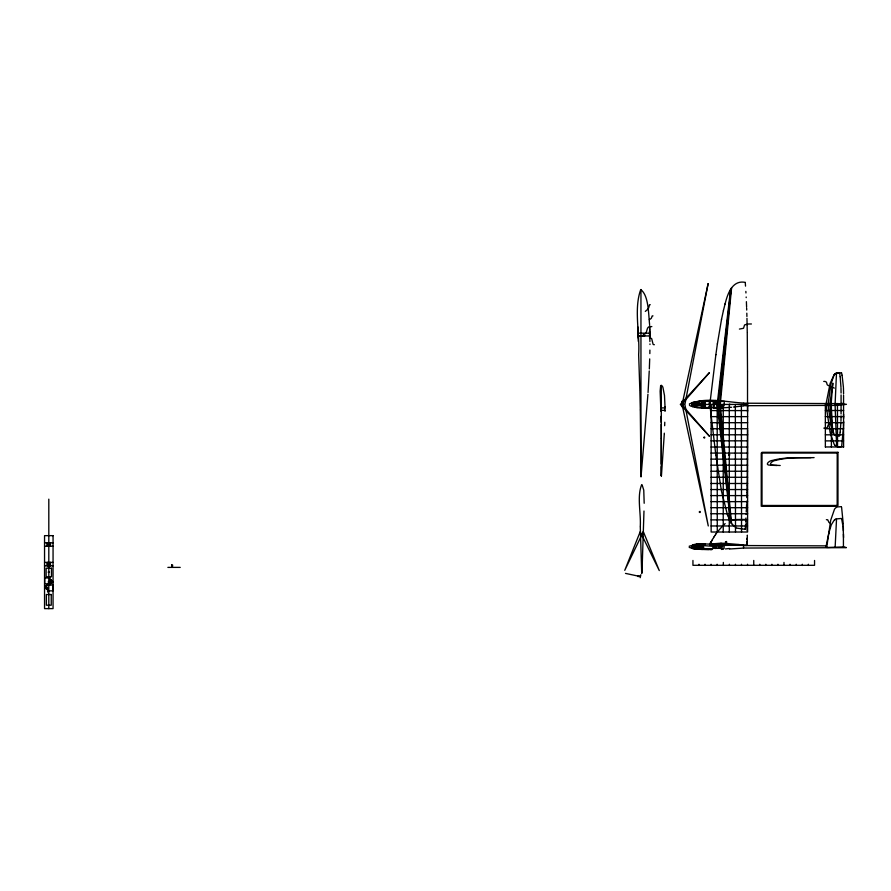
<?xml version="1.0" encoding="UTF-8"?>
<svg xmlns="http://www.w3.org/2000/svg" width="891" height="891" viewBox="0 0 891 891"><rect width="100%" height="100%" fill="white"/><g stroke="black" fill="none" stroke-linecap="round" stroke-linejoin="round"><path stroke-width="1.34" d="M661.245 472.163L661.245 466.572M661.245 464.055L661.3 438.383M716.732 545.76L715.44 547.041L715.44 545.225M719.037 548.366L719.059 545.715M721.777 545.749L720.485 547.041L720.496 545.225M747.516 429.908L747.259 477.453M747.516 412.099L747.527 404.893M841.059 414.014L841.082 394.936M843.588 417.589L843.588 414.181M843.588 417.89L843.577 418.469M649.962 344.527L649.962 343.948M747.293 537.663L747.271 539.746L747.282 538.754M841.059 415.908L840.981 420.786M747.293 537.396L747.304 535.647M665.031 411.386L664.976 406.697M747.271 539.345L747.282 538.387M843.565 421.41L843.465 426.399M747.193 544.234L747.181 545.002L747.248 541.16M747.271 539.645L747.282 538.587M644.182 503.27L643.759 490.15L642.11 484.893M747.248 478.244L747.115 485.562M649.895 350.096L649.84 353.616M747.204 543.71L747.215 542.953M747.237 541.828L747.226 542.452L747.271 540.002M747.115 485.885L746.959 492.4M714.27 402.932L714.17 406.753L714.872 407.488L719.171 407.599L719.271 403.534L714.27 402.932L714.292 402.22L717.634 402.298L717.611 402.988M715.261 401.574L715.25 402.153L716.219 401.596M715.707 403.545L715.796 400.505M746.959 492.723L746.936 493.358M746.914 494.305L746.814 497.646M641.977 573.125L643.981 511.022M649.695 358.895L649.461 365.655M843.454 427.045L843.432 427.68M840.948 421.9L840.168 432.024M664.775 422.234L664.653 425.709M746.703 501.143L746.636 503.215M843.409 428.326L841.639 446.458M649.45 365.956L649.339 368.907M746.58 504.64L746.391 509.418M746.346 510.209L746.324 510.844M835.09 404.469L836.482 373.206L839.467 372.906M649.249 370.968L648.058 392.486M746.313 511.167L746.279 511.802M746.146 514.508L746.212 513.227M835.157 546.874L836.538 518.896L841.472 518.451M664.24 434.429L664.307 433.182M664.207 435.176L661.423 475.961M745.967 518.005L745.856 519.91M745.511 519.91L745.778 521.346M745.589 524.365L745.533 525.155M745.5 525.634L745.266 529.087M647.935 394.256L641.019 476.93L640.306 410.083M681.793 401.473L681.949 402.108M831.08 404.358L832.84 383.152L829.822 404.358M709.871 403.913L715.885 354.562M840.135 432.324L839.623 435.699M715.852 354.796L717.4 343.748M827.995 404.436L831.08 383.598L834.065 374.911A5.056 5.056 0 0 1 834.477 374.387L834.934 373.919A3.976 3.976 0 0 1 835.869 373.318L835.925 373.296A3.419 3.419 0 0 1 836.604 373.062L841.46 372.761M826.77 546.84L830.69 520.299L834.488 509.24A6.449 6.449 0 0 1 835.045 508.538L835.602 507.981A5.023 5.023 0 0 1 836.682 507.257L836.861 507.179A4.399 4.399 0 0 1 837.729 506.89L841.427 506.678M717.366 343.959L721.565 319.101M825.968 404.302L830.111 383.453L834.087 374.799A5.669 5.669 0 0 1 834.678 374.242L835.413 373.719A5.29 5.29 0 0 1 836.237 373.296L836.437 373.218M721.498 319.446L723.414 310.558M825.979 546.84L828.92 532.651M640.206 577.702L640.841 574.74M828.875 532.874L831.281 524.844L834.11 520.299A5.379 5.379 0 0 1 835.992 519.085M723.425 310.48L725.163 303.642M725.029 304.154C727.446 294.364 732.09 279.729 745.21 282.38M640.417 531.214L624.758 570.318L643.102 532.228M660.665 385.547L660.142 391.16L660.866 409.927M709.57 544.59L714.66 544.468L709.559 544.59L711.664 540.948M710.372 543.187L710.74 542.541M710.082 543.688L710.806 542.419M711.408 541.394L710.884 542.296L711.174 541.784M712.009 540.358L711.675 540.915L712.054 540.269M712.154 540.091L712.7 539.178M713.101 538.498L714.883 535.58M714.426 536.304L714.181 536.705M715.039 535.324L715.963 533.898M716.052 533.776L716.999 532.384M689.367 403.913C706.118 396.785 726.031 402.153 743.718 403.077M717.166 532.161L723.592 524.899M717.266 532.016L717.188 404.514M725.352 548.934L729.027 548.511A1.804 1.804 0 0 1 729.618 548.555M689.166 546.228L696.506 544.312M712.878 548.622L703.779 548.923L703.478 545.593L712.878 546.328L712.878 548.622L703.478 548.633M723.681 524.821L725.163 523.63M645.296 311.393L646.231 310.625A17.586 17.586 0 0 0 647.3 309.667L648.448 308.253A3.419 3.419 0 0 0 648.804 307.406L649.55 304.711A2.194 2.194 0 0 1 650.018 304.689L650.23 304.7M834.655 519.821L835.457 519.297M704.592 406.764L702.398 407.387A23.689 23.689 0 0 1 695.125 406.697M681.86 401.384C685.68 401.34 682.06 410.094 682.25 406.496A4.589 4.589 0 0 0 682.049 402.253L682.038 402.264M643.28 334.582C648.425 333.991 645.474 326.752 649.985 326.563A13.042 13.042 0 0 1 650.842 326.574L651.844 326.629M830.234 423.559L829.755 423.793A5.959 5.959 0 0 0 828.819 424.316L828.262 424.884A1.96 1.96 0 0 0 828.017 425.297L827.371 427.357A1.236 1.236 0 0 1 827.037 427.691L825.823 428.081A10.525 10.525 0 0 1 824.598 428.148L823.819 428.148M649.35 319.546L649.829 319.312A7.395 7.395 0 0 0 650.619 318.889L651.343 318.221A1.292 1.292 0 0 0 651.499 317.875L652.167 315.926A3.419 3.419 0 0 1 652.758 315.882L652.992 315.871M641.598 484.882C636.831 496.744 641.119 513.405 640.273 526.481M701.707 547.197C703.333 546.116 700.315 547.141 701.629 546.372M730.62 520.678L736.233 519.531L745.31 519.442M701.596 546.194L701.752 547.197M692.708 404.603L702.598 402.888M843.532 403.333L836.604 403.968M743.428 405.906L733.382 407.053M731.433 407.254L730.843 407.31M730.542 407.343L715.863 408.256M696.639 544.301L702.409 543.978M843.565 546.907L827.305 547.475M743.428 548.088L729.417 549.012M739.419 329.069L743.54 328.289L744.453 325.293A1.481 1.481 0 0 1 744.887 324.77L748.485 324.001A31.976 31.976 0 0 1 749.509 323.979L751.425 323.979M719.516 406.129L724.049 405.906L724.327 401.351L720.028 401.54L719.349 402.286L719.549 406.819L722.879 406.675L722.857 405.984M723.336 549.335L722.757 549.357M722.033 549.391L721.454 549.413M702.553 543.978L704.681 543.933M715.573 408.267L714.972 408.278M638.012 335.974L644.817 335.829M721.432 545.481L724.996 545.415M714.226 408.301L713.179 408.312M725.408 545.415L728.56 545.359M711.864 549.669L709.837 549.691M704.826 543.933L744.03 545.403M728.793 545.359L730.754 545.337M718.87 545.526L719.939 545.515M731.054 545.337L732.658 545.325M654.362 344.706L653.571 344.594A1.325 1.325 0 0 1 653.07 344.249L651.711 338.758A1.47 1.47 0 0 0 651.143 338.346L650.018 338.179L649.929 336.653M710.339 408.345L709.147 408.345M732.959 545.325L736.523 545.325M743.818 405.706L837.93 405.383L846.45 404.314L838.052 403.601L743.818 403.2M810.91 457.618C798.158 457.896 785.082 456.972 772.653 460.369C769.122 460.447 763.966 465.392 770.392 465.18A44.583 44.583 0 0 0 771.528 465.28L777.019 465.492M814.096 457.618C801.343 457.907 788.268 456.972 775.827 460.369C772.308 460.447 767.151 465.392 773.577 465.18A44.483 44.483 0 0 0 774.713 465.28L780.204 465.492M743.54 548.054L846.172 547.664M708.835 549.691L695.359 549.168L689.2 547.408M823.73 381.426L824.275 381.426A8.665 8.665 0 0 1 825.099 381.459L826.447 382.116L827.093 384.433A2.907 2.907 0 0 0 827.539 385.09L834.31 388.097M691.873 404.447L747.627 404.436M664.964 407.911L660.922 407.911L660.922 410.35L664.964 410.35M708.846 408.345L697.285 407.833L690.558 406.018A5.558 5.558 0 0 1 690.024 405.672L689.378 405.049M711.051 410.584L747.66 410.584M825.356 410.506L843.654 410.506M825.356 416.598L843.654 416.598M711.051 416.632L747.66 416.632M711.051 422.69L747.66 422.69M825.356 422.69L843.654 422.69M711.051 428.738L747.66 428.738M825.356 428.738L843.654 428.738M711.051 434.786L747.66 434.786M825.356 434.819L843.654 434.819M839.188 436.044L836.616 435.888M711.051 440.833L747.504 440.833M825.389 440.889L843.61 440.889M711.051 447.037L747.66 447.037M825.389 446.959L843.61 446.959M711.051 453.085L747.66 453.085M711.051 459.143L747.66 459.143M711.051 465.191L747.66 465.191M711.051 471.239L747.66 471.239M711.051 477.286L747.66 477.286M711.051 483.49L747.66 483.49M711.051 489.549L747.66 489.549M711.051 495.596L747.66 495.596M711.051 501.644L747.66 501.644M711.051 507.692L747.66 507.692M711.051 513.739L747.66 513.739M711.096 519.876L747.56 519.876M711.096 525.968L747.56 525.968M44.55 542.819L53.059 542.819M44.55 546.228L53.059 546.228M44.55 562.399L53.059 562.399M44.55 565.807L53.059 565.807M48.292 567.389L49.317 567.389M167.876 567.389L180.216 567.389M48.125 572.133L49.495 572.133M50.019 579.551L51.478 580.041M50.019 580.03L51.478 580.13L51.478 583.293M50.019 580.364L51.478 580.798M47.591 588.461L46.132 588.038M47.591 588.795L46.132 588.695L46.132 585.543M47.591 589.285L46.132 588.795M47.591 591.836L48.081 590.867L52.937 590.867L52.937 585.019L48.081 585.019L47.591 584.173L47.591 585.755L46.622 585.755L46.622 585.053M840.915 446.937L837.596 446.714A4.655 4.655 0 0 1 836.649 446.413L835.067 404.514M716.03 545.548L710.16 545.147M743.54 545.548L826.157 545.871M744.531 529.131L745.21 529.143M737.592 545.337L736.579 545.325M745.455 545.415L746.814 545.426M737.358 545.337L740.087 545.359M743.773 529.131L736.378 528.062L731.567 523.63L720.24 404.492L731.589 287.893L730.542 289.542L717.177 404.414L730.531 521.937L731.578 523.618L727.747 515.655M740.265 545.359L743.372 545.392M720.942 543.176L710.662 544A3.397 3.397 0 0 0 710.016 544.301M721.12 543.176L725.642 543.387M826.369 519.687L826.904 519.709A8.153 8.153 0 0 1 827.75 519.798L828.964 522.438A8.064 8.064 0 0 0 829.51 522.705L830 522.917M725.697 543.387L738.026 544.446M843.744 546.829L846.25 547.542M702.509 547.575L692.519 546.651L692.34 548.522L702.331 549.457L702.643 545.971L692.652 545.047L692.474 546.918L702.464 547.842M742.637 544.936L738.093 544.457M746.391 545.348L742.693 544.936M625.504 573.392L639.059 576.277M695.103 406.764L692.608 405.672A1.281 1.281 0 0 1 692.318 405.138L692.262 404.692A10.169 10.169 0 0 1 692.262 404.347L692.318 403.79A1.314 1.314 0 0 1 692.608 403.244L695.103 402.131A24.113 24.113 0 0 1 702.13 401.507L704.592 402.131M825.979 404.481L830.122 432.547L834.132 444.23A6.783 6.783 0 0 0 834.722 444.977L835.101 445.366M835.034 445.3L835.067 445.333A5.602 5.602 0 0 0 836.526 446.369M714.159 545.76L715.44 547.041M719.204 545.749L720.485 547.041M640.707 532.773L659.284 570.574L643.246 531.459M727.713 515.555L727.468 514.875M727.412 514.72L721.465 491.075L715.896 455.457M745.734 520.634L746.825 526.147M841.616 518.685L843.086 526.77L843.577 537.496M841.561 372.85L842.073 375.222M842.095 375.3L843.421 387.217M839.667 373.429L840.157 376.726M841.583 507.135L843.254 524.086M827.984 404.503L831.058 425.352L834.043 434.04A5.056 5.056 0 0 0 834.433 434.541L834.867 434.975A4.032 4.032 0 0 0 835.791 435.61L835.914 435.654A3.341 3.341 0 0 0 836.293 435.81M715.852 455.089L709.871 404.882M840.18 376.826L840.959 387.206M746.87 526.548L747.204 530.813M829.799 404.525L832.818 433.093L831.058 404.447M745.266 282.458L745.522 286.122M745.856 291.402L745.945 292.961M649.539 323.923C648.436 313.198 648.615 295.3 640.74 289.608C633.635 308.832 640.039 333.925 638.647 354.562L639.849 390.481M746.168 297.004L746.201 297.627M649.572 324.502L649.617 325.36M720.942 405.461L721.075 408.501M720.529 407.443L720.507 406.875L721.487 407.399M746.391 301.67L746.591 306.805M660.81 406.586L661.011 411.375M843.443 387.696L843.565 392.909M649.673 326.797L649.717 327.665M746.636 307.896L746.714 310.068M649.728 328.244L649.762 329.113M640.284 527.015L641.709 573.125M649.784 329.692L649.862 332.588M840.993 388.164L841.071 393.042M843.32 526.113L843.409 530.579M746.814 313.175L746.914 316.45M639.872 391.372L640.306 409.782M746.959 318.31L747.115 324.692M661.066 416.387L661.189 422.367M649.572 327.275L649.907 341.554M649.472 331.318L649.639 338.457M638.223 331.096L638.39 338.235M637.945 327.042L638.279 341.331M747.115 325.003L747.248 332.154M649.884 333.746L649.929 336.063M747.259 332.777L747.516 371.814M661.222 424.361L661.3 438.138M665.031 407.009L664.486 395.481L663.004 387.752A8.464 8.464 0 0 0 662.191 385.881M843.565 393.299L843.565 393.911M747.293 535.146L747.293 535.313M837.451 404.436L837.54 447.015M843.565 395.292L843.588 447.015M843.421 534.154L843.432 546.84M747.516 371.97L747.527 404.236M741.39 404.514L741.546 532.016M735.342 404.514L735.498 532.016M661.245 472.809L661.245 475.716M831.403 404.436L831.403 447.015M825.356 404.436L825.356 447.015M814.552 560.461L814.552 565.306L692.942 565.306L692.942 560.461M808.349 564.259L808.349 565.473M802.301 564.259L802.301 565.473M796.253 564.259L796.253 565.473M790.039 564.259L790.039 565.473M783.991 562.444L783.991 565.473M777.943 564.259L777.943 565.473M771.896 564.259L771.896 565.473M765.848 564.259L765.848 565.473M759.8 564.259L759.8 565.473M753.753 560.461L753.753 565.306M747.594 404.514L747.594 532.016L711.141 532.016L711.141 404.514M747.538 564.259L747.538 565.473M743.54 545.726L743.54 547.82M741.49 564.259L741.49 565.473M735.443 564.259L735.443 565.473M729.284 404.514L729.284 532.016M729.395 564.259L729.395 565.473M723.347 562.444L723.347 565.473M723.236 404.514L723.236 532.016M717.132 564.259L717.132 565.473M711.085 564.259L711.085 565.473M705.037 564.259L705.037 565.473M702.81 407.332L702.81 408.301L701.963 408.301L701.963 407.332M698.99 564.259L698.99 565.473M661.289 385.213L661.289 475.972M640.952 289.497L640.952 476.306M52.703 581.422L52.703 582.547M52.458 581.422L52.458 582.547M50.999 579.64L50.999 580.887L50.019 580.887L50.019 577.123L49.54 577.969L44.673 577.969L44.673 583.805L49.54 583.805L50.019 584.786L50.019 583.082L50.999 583.082L50.999 583.772M50.442 542.819L50.442 546.228M50.442 562.399L50.442 565.807M50.197 542.819L50.197 546.228M50.197 562.399L50.197 565.807M48.805 499.16L48.805 608.62M47.591 591.713L47.591 587.937L46.622 587.937L46.622 589.196M47.423 542.819L47.423 546.228M47.423 562.399L47.423 565.807M47.178 542.819L47.178 546.228M47.178 562.399L47.178 565.807M45.163 586.278L45.163 587.414M44.918 586.278L44.918 587.414M704.892 401.964A3.831 3.831 0 0 1 705.349 404.314M705.349 404.559A3.898 3.898 0 0 1 704.904 406.942M827.238 547.297A2.205 2.205 0 0 1 826.146 547.375M46.532 587.993A2.372 2.372 0 0 1 46.466 585.677M51.077 580.843A2.372 2.372 0 0 1 51.143 583.159M714.014 545.726L714.014 548.355L724.082 548.355L724.082 545.726L714.014 545.726M837.217 453.062L837.172 506.233L761.248 506.233L761.248 453.062L837.217 453.062M717.411 401.507L714.07 401.54L717.411 401.507M48.448 544.501L49.172 544.579L48.448 544.468M48.448 565.662L49.172 565.74L48.448 565.64M171.763 565.662L172.486 565.74L171.763 565.64M48.504 564.081L49.105 564.137L48.504 564.048M699.335 511.98C700.604 513.918 700.582 510.031 699.335 511.98M703.801 437.526C705.16 439.43 704.937 435.599 703.801 437.526M728.66 454.733C730.275 456.805 729.796 452.628 728.671 454.677M725.419 542.14C726.588 544.858 727.602 539.89 725.43 542.062M729.417 404.436L730.241 404.514L729.417 404.391M710.105 402.721L709.136 403.077L710.105 402.721M730.999 289.007L719.494 404.447L730.999 522.482L717.968 404.447L730.999 289.007M708.111 283.683L684.878 404.514L708.278 525.968L682.094 404.514L708.111 283.683M638.156 575.597L637.956 576.522L639.927 576.455L638.156 575.597M705.327 544.334L705.215 544.791C689.567 548.299 687.44 542.819 705.327 544.334M48.381 564.961L47.969 565.685L49.228 566.42L49.651 565.685L48.381 564.961M171.707 564.961L171.707 566.42L172.553 566.42L172.553 564.961L171.707 564.961M710.183 543.499L709.826 544.134L710.149 543.566M709.392 372.672L681.615 404.436L709.47 436.267L680.334 404.436L709.392 372.672M48.805 543.822L48.203 544.178L48.805 545.225L49.417 544.88L48.805 543.822M48.805 563.402L48.203 563.758L48.805 564.805L49.417 564.46L48.805 563.402M48.805 581.522L48.203 581.879L48.805 582.926L49.417 582.58L48.805 581.522M702.275 401.039L692.385 402.765L693.031 406.463L702.921 404.726L702.275 401.039M695.103 402.075L691.694 402.621L692.329 406.619L695.737 406.073L695.103 402.075M701.896 400.995L698.488 401.54L699.123 405.539L702.531 404.993L701.896 400.995M722.679 407.365L719.338 407.621L722.679 407.365M649.862 333.178L638.134 333.178L638.134 335.952L649.862 335.952L649.862 333.178M713.223 401.373L703.868 401.373L703.868 407.51L713.223 407.51L713.223 401.373M703.478 405.405L701.25 405.405L701.25 407.343L703.478 407.343L703.478 405.405M710.06 405.873L709.113 406.229L710.06 405.873M837.974 452.305L762.005 452.305L762.005 505.475L837.974 505.475L837.974 452.305M53.059 535.647L44.55 535.647L44.55 608.62L53.059 608.62L53.059 535.647M702.899 545.827L700.638 545.827L700.638 547.731L702.899 547.731L702.899 545.827M51.478 568.235L46.132 568.235L46.132 576.755L51.478 576.755L51.478 568.235M51.244 594.509L46.377 594.509L46.377 605.212L51.244 605.212L51.244 594.509M719.783 548.266A1.403 1.403 0 0 0 721.888 547.052A1.403 1.403 0 0 0 719.783 545.849A1.403 1.403 0 0 0 719.783 548.266M714.749 548.266A1.403 1.403 0 0 0 716.843 547.052A1.403 1.403 0 0 0 714.749 545.849A1.403 1.403 0 0 0 714.749 548.266M692.262 548.188A1.671 1.671 0 0 0 694.846 546.862A1.671 1.671 0 0 0 692.407 545.281A1.671 1.671 0 0 0 692.262 548.188M695.659 548.188A1.671 1.671 0 0 0 698.232 546.862A1.671 1.671 0 0 0 695.793 545.281A1.671 1.671 0 0 0 695.659 548.188M699.001 548.188A1.671 1.671 0 0 0 701.573 546.862A1.671 1.671 0 0 0 699.134 545.281A1.671 1.671 0 0 0 699.001 548.188"/></g></svg>
